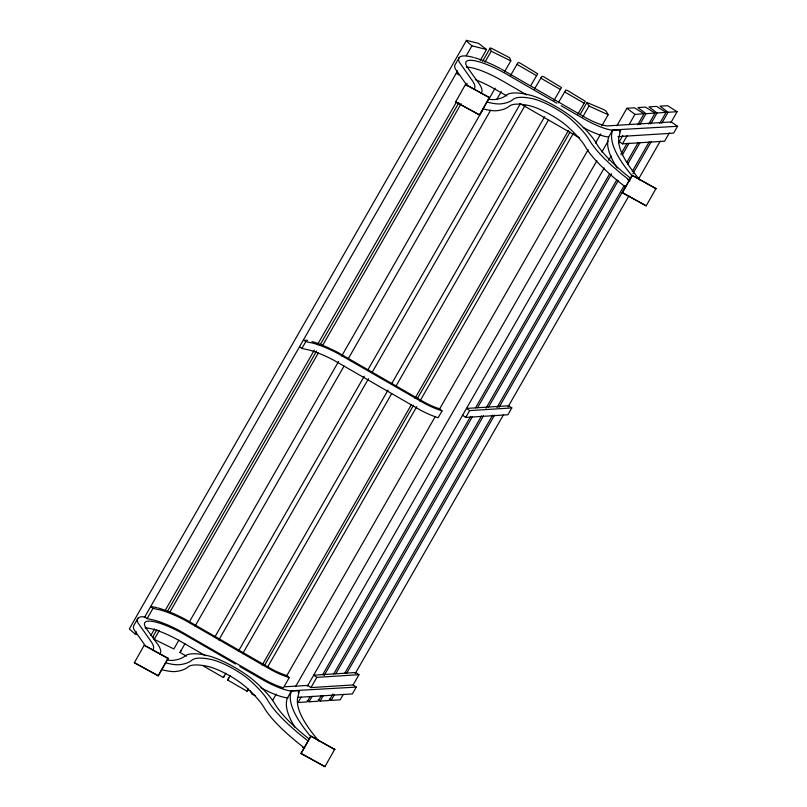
<?xml version="1.0" encoding="UTF-8"?>
<svg xmlns="http://www.w3.org/2000/svg" width="807" height="807" viewBox="0 0 807 807"><rect width="100%" height="100%" fill="white"/><g stroke="black" fill="none" stroke-linecap="round" stroke-linejoin="round"><path stroke-width="1.21" d="M134.335 662.718L158.293 675.782L134.335 662.718L144.231 645.237L168.189 658.3L158.293 675.782M144.231 645.237L168.138 658.603M334.804 749.168L324.918 766.65L300.961 753.587L310.846 736.105L334.754 749.471L310.846 736.105M324.918 766.65L301.011 753.284M455.632 101.904L479.58 114.967L455.632 101.904L465.518 84.422L489.476 97.496L479.58 114.967M465.518 84.422L489.425 97.788M656.091 188.364L646.205 205.835L622.247 192.772L632.143 175.301L656.051 188.656L632.143 175.301M646.205 205.835L622.298 192.48M486.54 49.509L478.672 43.417L466.486 40.35L466.385 41.006L471.934 45.828L486.54 49.509L480.286 60.444M318.785 740.937A243.835 57.297 29.8 0 1 297.511 698.529L299.377 690.701L291.307 691.004L290.429 694.686A251.925 59.193 29.8 0 0 310.977 736.821M640.072 180.132A243.835 57.297 29.8 0 1 618.798 137.725L620.674 129.887L612.594 130.199L608.68 137.029L607.802 140.7A251.925 59.193 29.8 0 0 617.234 168.038M612.594 130.199L612.473 130.714A251.925 59.193 29.8 0 0 632.264 176.007M466.486 40.35L129.564 628.461L129.453 629.117L135.001 633.939L137.432 634.554M137.926 618.333L134.012 625.163A48.672 11.439 29.8 0 0 134.033 629.642L145.956 646.689M459.213 57.519L455.299 64.348A48.672 11.439 29.8 0 0 455.319 68.837L467.243 85.875M135.001 633.939L136.252 631.75M144.392 617.537L457.529 70.966M466.295 55.663L471.934 45.828M147.116 618.616L152.987 608.377L160.24 609.961A44.738 10.511 29.8 0 1 184.964 620.21L270.859 669.669A30.696 7.213 29.8 0 0 284.367 675.953L289.229 677.678L283.358 687.917L278.496 686.192A30.696 7.213 29.8 0 1 264.989 679.908L179.104 630.449A44.738 10.511 29.8 0 0 154.379 620.2L147.116 618.616L144.806 616.901L142.849 616.73A48.672 11.439 29.8 0 0 137.936 622.822L151.312 641.858A57.095 13.416 29.8 0 1 152.896 649.928M301.899 348.453L305.813 341.623L313.066 343.207A44.738 10.511 29.8 0 1 337.79 353.456L423.675 402.915A30.696 7.213 29.8 0 0 437.182 409.199L442.044 410.924L438.14 417.754L433.278 416.029A30.696 7.213 29.8 0 1 419.771 409.744L333.886 360.275A44.738 10.511 29.8 0 0 309.152 350.036L301.899 348.453L299.589 346.738M150.869 635.432L154.621 628.875M165.264 610.294L314.316 350.127M317.454 344.66L456.48 101.975M465.881 85.582L467.132 83.393M156.951 629.702L153.189 636.259L154.268 639.336L173.868 648.959L178.882 640.213M167.594 611.121L316.647 350.944M319.774 345.477L458.81 102.802M482.606 61.261L490.121 48.148L491.544 48.329L509.721 57.771L510.801 60.848L504.536 71.783M154.268 639.336L159.282 630.59M169.924 612.009L318.351 352.931M322.729 345.275L461.14 103.689M484.936 62.149L491.201 51.224L490.121 48.148M158.343 675.479L168.189 658.3M479.63 114.675L489.476 97.496M189.524 621.632L338.577 361.465M341.704 355.998L483.242 108.945M488.881 99.11L495.145 88.175M186.498 656.202L179.981 652.439L184.995 643.693M195.012 626.202L344.064 366.035M348.453 358.379L490.616 110.236M496.87 99.301L501.258 91.655M510.649 75.253L518.155 62.482L520.041 63.057L537.704 73.79L530.824 85.461M214.561 637.51L364.239 376.244M367.992 369.687L520.172 104.053M218.828 639.981L368.506 378.715M372.269 372.158L525.075 105.424M534.466 89.032L541.971 76.261L543.857 76.836L561.521 87.57L554.016 100.34M203.798 666.209L223.347 677.517L225.849 673.149M238.378 651.279L388.056 390.023M391.809 383.466L544.614 116.733M248.405 689.46L247.164 691.296L227.614 679.988L230.116 675.62M242.645 653.751L391.698 393.584M396.086 385.938L548.266 120.293M558.283 102.812L565.788 90.041L567.674 90.616L585.337 101.349L577.832 114.11M247.164 691.296L248.415 689.107M262.194 665.059L411.237 404.892M415 398.335L568.431 130.512M264.454 665.472L413.507 405.306M417.269 398.749L570.075 132.015M580.102 114.523L586.992 102.499L604.161 109.782L606.158 111.215L608.165 114.735L601.911 125.66M267.722 666.804L416.775 406.637M419.902 401.17L573.343 133.347M582.735 116.954L588.999 106.02L586.992 102.499M272.494 700.658L276.246 694.101M289.229 677.678L286.878 675.54L435.316 416.442M442.044 410.924L439.704 408.786L588.132 149.719M595.455 143.152L600.741 133.932M291.307 691.004L287.272 698.348A251.925 59.193 29.8 0 0 294.848 727.117M295.624 686.545L596.857 160.744M601.871 151.998L608.125 141.064M616.901 125.761L626.918 108.269L634.463 107.795L644.006 113.807L637.742 124.732M298.267 692.648L299.377 690.701M619.554 131.844L620.674 129.887M301.152 697.026L298.015 702.494L307.074 701.919L310.211 696.451M307.417 686.091L604.261 167.937M608.649 160.29L611.151 155.912M618.666 142.799L622.822 135.536M629.309 124.217L634.948 114.372L644.006 113.807M310.947 687.594L316.808 677.355L358.974 674.692L353.113 684.931L310.947 687.594L307.79 685.425L285.9 686.717A26.772 6.295 29.8 0 1 284.457 686.565M465.72 417.431L469.634 410.602L511.799 407.938L507.885 414.768L465.72 417.431L462.572 415.262M619.312 141.679L622.459 143.848L627.15 135.657M322.729 674.591L470.531 416.604M475.545 407.858L609.557 173.929M620.835 154.248L627.1 143.323M307.225 700.526L309.051 701.797L312.188 696.33M324.081 675.56L472.509 416.483M477.522 407.737L611.545 173.798M622.187 155.216L629.077 143.192M639.729 124.611L645.983 113.676L655.042 113.111L648.778 124.036M321.247 695.755L318.109 701.222L309.051 701.797M333.765 673.895L481.567 415.908M485.955 408.261L616.841 179.79M626.857 162.298L638.135 142.617M318.261 699.83L320.097 701.091L323.224 695.634M335.752 673.764L483.544 415.787M488.558 407.041L618.192 180.758M627.594 164.356L640.112 142.496M650.765 123.915L657.019 112.98L666.078 112.405L659.813 123.34M332.908 693.97L329.145 700.526L320.097 701.091M344.801 673.199L492.603 415.212M496.991 407.555L624.124 185.65M632.264 171.437L649.171 141.921M329.296 699.134L331.132 700.395L334.259 694.928M346.788 673.068L494.58 415.091M498.968 407.434L626.101 185.529M632.991 173.505L651.148 141.8M661.801 123.219L668.065 112.284L677.113 111.709L670.859 122.644M300.961 753.587L310.806 736.408M622.247 192.772L632.093 175.593M343.318 694.363L340.181 699.83L331.132 700.395M355.211 673.593L503.639 414.516M508.027 406.859L628.895 195.879M638.912 178.397L660.207 141.225M669.316 132.994L664.625 141.185L622.459 143.848M353.113 684.931L356.26 687.1L352.346 693.929L297.944 697.369M501.318 69.099L586.447 118.135A26.772 6.295 29.8 0 0 607.187 125.912L671.253 121.948L677.547 126.296L673.633 133.125L618.001 136.635M179.981 652.439L181.222 650.603M223.347 677.517L224.588 675.681M227.614 679.988L228.855 678.152M677.547 126.296L611.252 130.048A34.872 8.191 29.8 0 1 582.947 118.347L561.127 105.727M356.26 687.1L289.965 690.863A34.872 8.191 29.8 0 1 261.66 679.161L239.83 666.532M608.68 137.029L607.348 136.877A34.872 8.191 29.8 0 1 583.249 127.526M287.928 697.894L286.051 697.682A34.872 8.191 29.8 0 1 260.903 687.766M588.999 106.02L608.165 114.735M255.446 695.674L252.066 694.131L250.059 690.621M491.201 51.224L510.801 60.848M627.755 179.699L629.934 180.889M302.554 747.332L304.733 748.523M516.914 64.318L536.453 75.626M540.73 78.097L560.27 89.406M564.547 91.877L584.086 103.185M556.759 103.195L506.564 74.163A40.552 9.533 29.8 0 0 467.798 68L477.825 81.86A65.196 15.323 29.8 0 1 481.174 93.198M526.658 94.873L502.66 80.993A40.552 9.533 29.8 0 0 466.416 67.112M506.877 95.932L490.616 86.702A44.738 10.511 29.8 0 0 475.353 79.641M519.799 103.407L576.501 136.161A30.696 7.213 29.8 0 0 579.295 137.644M235.473 664.01L185.277 634.978A40.552 9.533 29.8 0 0 146.511 628.814L156.528 642.665A65.196 15.323 29.8 0 1 159.887 654.013M205.371 655.688L181.363 641.797A40.552 9.533 29.8 0 0 145.129 627.927M677.113 111.709L667.571 105.697L660.025 106.181L668.065 112.284M666.078 112.405L656.535 106.393L648.989 106.877L657.019 112.98M655.042 113.111L645.499 107.099L637.954 107.573L645.983 113.676M634.948 114.372L626.918 108.269M511.799 407.938L508.652 405.77L466.486 408.433L469.634 410.602M358.974 674.692L355.826 672.524L313.661 675.187L316.808 677.355M456.318 73.155L458.628 74.869M303.503 339.908L305.813 341.623M152.987 608.377L150.677 606.662L152.866 606.844A48.672 11.439 29.8 0 1 156.911 607.681M439.704 408.786A26.772 6.295 29.8 0 1 423.846 401.947L337.719 352.356A48.672 11.439 29.8 0 0 331.455 349.209M305.692 340.1A48.672 11.439 29.8 0 1 307.638 340.453M311.956 341.532A48.672 11.439 29.8 0 1 330.426 348.725M629.541 180.294A131.138 30.817 29.8 0 1 589.382 140.095A105.364 24.755 29.8 0 0 571.881 120.112A29.96 7.041 29.8 0 0 532.59 98.686A86.642 20.357 29.8 0 0 513.111 99.422A195.95 46.039 29.8 0 1 501.419 103.81A65.226 15.323 29.8 0 1 487.206 102.075M625.627 187.123A131.138 30.817 29.8 0 1 585.468 146.914A105.364 24.755 29.8 0 0 567.967 126.941A29.96 7.041 29.8 0 0 528.676 105.515A86.642 20.357 29.8 0 0 509.197 106.252A195.95 46.039 29.8 0 1 497.505 110.63A65.226 15.323 29.8 0 1 483.292 108.905M630.822 178.488A123.047 28.911 29.8 0 1 597.906 145.855L595.304 141.659A113.454 26.661 29.8 0 0 579.557 123.683L574.201 118.922A38.08 8.948 29.8 0 0 530.976 95.357L524.913 93.955A94.742 22.263 29.8 0 0 507.099 94.631L505.525 95.791A187.718 44.113 29.8 0 1 495.004 99.473L494.066 99.564A57.136 13.426 29.8 0 1 488.346 99.2M474.183 89.113A57.095 13.416 29.8 0 0 472.599 81.043L459.223 62.008A48.672 11.439 29.8 0 1 473.427 57.398M474.546 57.711A48.672 11.439 29.8 0 1 500.32 68.545M304.34 747.928A131.138 30.817 29.8 0 1 264.182 707.729A105.364 24.755 29.8 0 0 246.68 687.746A29.96 7.041 29.8 0 0 207.389 666.32A86.642 20.357 29.8 0 0 187.91 667.056A195.95 46.039 29.8 0 1 176.219 671.444A65.226 15.323 29.8 0 1 162.005 669.719M308.244 741.098A131.138 30.817 29.8 0 1 268.085 700.9A105.364 24.755 29.8 0 0 250.584 680.926A29.96 7.041 29.8 0 0 211.303 659.501A86.642 20.357 29.8 0 0 191.814 660.237A195.95 46.039 29.8 0 1 180.132 664.615A65.226 15.323 29.8 0 1 165.919 662.89M309.525 739.303A123.047 28.911 29.8 0 1 276.619 706.66L274.007 702.463A113.454 26.661 29.8 0 0 258.27 684.497L252.914 679.736A38.08 8.948 29.8 0 0 209.689 656.162L203.626 654.759A94.742 22.263 29.8 0 0 185.812 655.435L184.238 656.605A187.718 44.113 29.8 0 1 173.717 660.287L172.779 660.378A57.136 13.426 29.8 0 1 167.059 660.015M286.878 675.54A26.772 6.295 29.8 0 1 271.021 668.7L184.894 619.11A48.672 11.439 29.8 0 0 158.001 607.974"/></g></svg>
